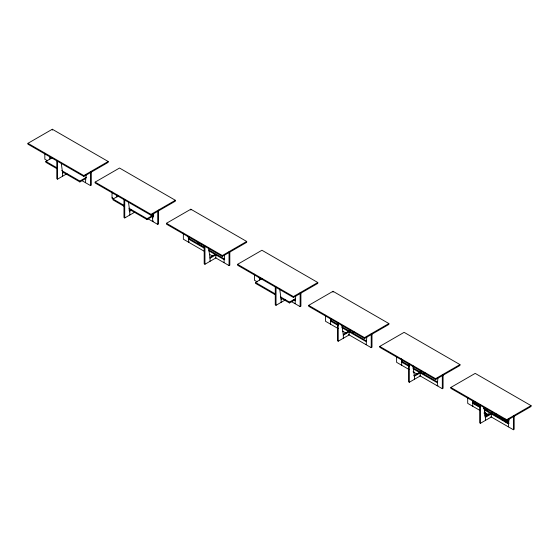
<?xml version="1.0" encoding="UTF-8"?>
<svg xmlns="http://www.w3.org/2000/svg" width="559" height="559" viewBox="0 0 559 559"><rect width="100%" height="100%" fill="white"/><g stroke="black" fill="none" stroke-linecap="round" stroke-linejoin="round"><path stroke-width="0.84" d="M86.135 174.667L85.457 182.681M152.642 218.387L153.32 213.454M223.97 262.653L224.648 254.631M295.061 303.698L295.739 295.676M366.152 344.735L366.823 336.721M437.997 385.34L437.236 385.78L437.914 377.765M508.327 426.824L509.004 418.803M507.488 423.254L508.327 419.229M506.747 422.828L507.656 419.502M506.007 422.401L506.929 419.956M505.05 421.849L506.181 419.816M505.084 420.99L506.084 419.564M502.988 420.654L505.154 419.187M27.95 143.314L52.322 129.248L108.18 161.495L108.18 162.376L83.808 176.441L27.95 144.194L27.95 143.314L83.808 175.568L108.18 161.495M57.193 168.846L45.852 162.299L45.852 161.418L52.525 157.561M62.622 176.218L62.622 173.136L64.082 172.298M56.787 160.524L56.787 178.712L57.549 179.153L66.989 173.702M61.728 170.586L79.867 181.06L86.547 177.203M62.482 171.899L79.867 181.941L85.806 178.517M95.135 182.108L119.514 168.035L175.365 200.283L175.365 201.163L150.993 215.236L95.135 182.989L95.135 182.108L150.993 214.356L175.365 200.283M81.677 180.494L90.537 185.609L91.299 185.176L91.299 172.179M112.024 191.954L112.024 198.019L112.785 197.579M124.377 206.467L113.037 199.919L113.037 199.039L118.235 196.041M129.052 210.317L130.506 209.471M131.267 209.911L129.814 210.757L129.814 215.012M123.972 199.311L123.972 217.5L124.734 217.94L134.908 212.071M128.912 208.207L147.059 218.681L153.739 214.824M128.912 209.087L147.059 219.561L153.739 215.704M153.404 221.029L152.642 221.469L152.642 217.213L153.404 216.773L151.894 215.9M148.107 218.848L157.722 224.404L158.483 223.963L158.483 210.107M166.463 223.286L190.836 209.22L246.694 241.467L246.694 242.34L222.321 256.413L166.463 224.166L166.463 223.286L222.321 255.533L246.694 241.467M204.314 247.337L189.187 238.609L188.425 239.049L188.425 242.131L189.187 241.691M197.313 243.298L198.766 242.459M198.075 243.738L199.528 242.899M200.255 245.562L202.442 244.304M209.995 257.378L215.082 254.436M210.023 261.319L210.023 258.237L215.844 254.876L215.844 257.965L204.95 264.253L204.189 263.813L204.189 245.625M215.655 257.846L229.05 265.581L229.812 265.141L229.812 252.151M237.554 264.33L261.926 250.257L317.785 282.505L317.785 283.385L293.412 297.458L237.554 265.211L237.554 264.33L293.412 296.577L317.785 282.505M275.112 294.663L255.456 283.315L255.456 282.435L262.136 278.578M281.114 302.363L281.114 299.282L282.568 298.443M275.273 286.669L275.273 304.858L276.034 305.298L285.481 299.848M280.401 296.836L289.478 302.077L295.411 298.646M280.401 297.716L289.478 302.957L295.411 299.526M291.281 301.511L300.141 306.625L300.903 306.185L300.903 292.329M308.645 305.375L333.017 291.302L388.875 323.549L388.875 324.43L364.496 338.502L308.645 306.255L308.645 305.375L364.496 337.622L388.875 323.549M338.174 324.625L331.368 320.691L330.607 321.132L330.607 324.213M343.282 334.331L348.376 331.396M349.137 330.956L350.591 330.11M343.317 338.279L343.317 335.19L349.137 331.829L349.137 334.918L338.237 341.207L337.475 340.766L337.475 322.578M349.899 331.396L351.352 330.551M352.813 332.794L354.266 331.955M348.376 334.478L371.225 347.67L371.987 347.23L371.987 334.24M379.736 346.419L404.108 332.346L459.959 364.594L459.959 365.474L435.587 379.547L379.736 347.293L379.736 346.419L435.587 378.667L459.959 364.594M409.265 365.663L402.452 361.736L401.69 362.176L401.69 365.258M413.646 375.795L419.467 372.434M420.228 371.994L421.682 371.155M414.408 379.316L414.408 376.235L420.228 372.874L420.228 375.962L409.328 382.251L408.566 381.811L408.566 363.623M420.99 372.434L422.443 371.595M423.17 374.257L425.357 373M419.844 375.739L442.316 388.715L443.077 388.274L443.077 374.411M450.82 387.457L475.192 373.391L531.05 405.638L531.05 406.512L506.678 420.585L450.82 388.337L450.82 387.457L506.678 419.704L531.05 405.638M479.594 406.274L473.543 402.78L472.781 403.221L472.781 406.302M484.737 416.839L490.557 413.478M491.319 413.038L492.772 412.2M485.498 420.361L485.498 417.28L491.319 413.919L491.319 417L480.419 423.296L479.657 422.856L479.657 404.667M492.081 413.478L493.534 412.64M494.261 415.302L496.441 414.044M490.935 416.783L513.407 429.752L514.168 429.312L514.168 415.456M484.772 415.302L488.678 413.681M501.346 419.711L504.365 419.033M488.685 414.561L484.905 414.373L485.436 416.434M500.794 418.509L504.057 418.761M498.719 417.314L504.924 419.124M507.251 419.809L508.802 420.263M484.087 413.262L484.674 413.471L484.332 412.144L487.762 415.092M485.498 413.765L488.307 414.778M496.196 415.854L508.627 421.563M493.925 414.547L508.494 422.506M208.849 249.957L224.732 259.131M341.954 326.805L366.152 340.78M413.045 367.85L437.243 381.818M484.129 408.888L509.088 423.303M204.308 248.217L188.425 239.049L188.124 236.478M208.849 250.837L223.97 259.565M293.545 299.736L295.061 300.609M338.167 325.499L330.607 321.132L330.299 318.56M341.947 327.679L366.152 341.654M409.258 366.543L401.69 362.176L401.285 358.745M413.038 368.723L437.236 382.698M479.587 407.148L472.781 403.221L472.481 400.649M484.129 409.768L508.327 423.736M47.739 160.901L44.832 159.231L44.832 153.166M112.024 198.019L113.47 198.857M204.308 251.298L183.352 239.196L183.352 233.138M209.604 254.359L212.63 256.106M257.343 281.918L254.436 280.241L254.436 274.176M338.167 328.58L325.527 321.285L325.527 315.22M342.702 331.201L346.489 333.388M409.258 369.625L396.617 362.33L396.617 357.131M413.038 371.805L417.573 374.425M479.587 410.229L467.701 403.367L467.701 397.309M484.129 412.849L488.664 415.47M113.037 199.039L124.377 205.586M45.852 161.418L57.193 167.966M255.456 282.435L275.112 293.782M472.614 401.788L479.929 406.218M483.591 408.433L488.713 411.536M472.488 400.698L480.16 405.939M483.647 408.322L486.442 410.222M477.463 403.444L480.048 405.575M477.603 403.332L480.027 405.757M476.743 403.088L479.769 407.252M484.374 411.724L486.351 415.03M476.058 402.522L478.12 406.302M476.422 402.753L477.547 405.086M484.464 411.277L486.379 415.889M474.982 401.935L476.058 405.107M474.444 402.047L475.101 404.555M473.732 401.096L474.367 404.129M473.089 400.51L473.62 403.703M484.143 407.413L485.498 417.28M412.94 365.544L414.408 376.235M341.961 325.324L343.317 335.19M279.647 288.591L281.114 299.282M208.563 247.546L210.023 258.237M128.458 202.058L129.814 211.924M61.273 163.27L62.622 173.136M473.34 401.062L473.543 402.78M402.249 360.024L402.452 361.736M331.166 318.979L331.368 320.691M260.075 277.935L260.277 279.647M259.208 277.516L259.516 280.087M188.984 236.89L189.187 238.609M116.691 194.434L116.999 197.006M50.471 156.918L50.673 158.637M49.604 156.506L49.912 159.077M513.407 415.896L513.407 429.752M506.678 419.704L506.678 420.585M480.419 405.107L480.419 423.296M442.316 375.718L442.316 388.715M435.587 378.667L435.587 379.547M409.328 364.063L409.328 382.251M371.225 333.807L371.225 347.67M364.496 337.622L364.496 338.502M338.237 323.018L338.237 341.207M333.017 291.302L333.017 292.182M300.141 292.769L300.141 306.625M293.412 296.577L293.412 297.458M289.478 302.077L289.478 302.957M276.034 287.109L276.034 305.298M229.05 251.725L229.05 265.581M222.321 255.533L222.321 256.413M204.95 246.065L204.95 264.253M190.836 209.22L190.836 210.093M157.722 211.414L157.722 224.404M150.993 214.356L150.993 215.236M147.059 218.681L147.059 219.561M124.734 199.752L124.734 217.94M90.537 171.753L90.537 185.609M83.808 175.568L83.808 176.441M79.867 181.06L79.867 181.941M57.549 160.964L57.549 179.153M52.322 129.248L52.322 130.128"/></g></svg>
